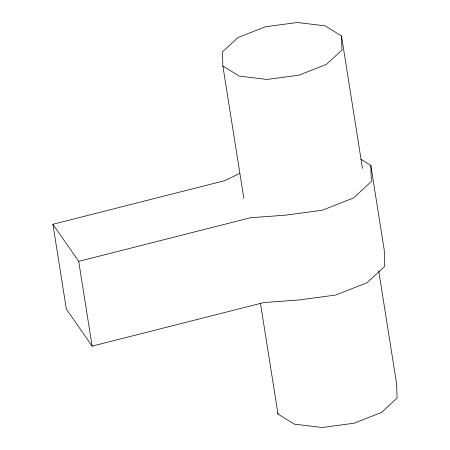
<?xml version="1.0" encoding="UTF-8"?>
<svg xmlns="http://www.w3.org/2000/svg" width="450" height="450" viewBox="0 0 450 450"><rect width="100%" height="100%" fill="white"/><g stroke="black" fill="none" stroke-linecap="round" stroke-linejoin="round"><path stroke-width="0.67" d="M239.861 173.357L224.713 180.675L52.909 224.274L66.336 309.077L92.132 346.14L263.936 302.535L299.233 299.936L335.7 295.037L367.014 282.735L384.784 266.321L384.249 250.2L370.817 165.398L360.883 159.283M52.909 224.274L78.699 261.338L250.504 217.738L285.806 215.139L322.273 210.24L353.582 197.938L371.351 181.524L370.817 165.398M362.469 168.345L341.494 35.921L325.136 25.841L297.264 22.5L265.359 26.786L237.96 37.553L222.412 51.913L222.879 66.021L243.855 198.45M222.879 66.021L239.243 76.095L267.109 79.442L299.019 75.156L326.419 64.389L341.966 50.029L341.494 35.921M260.438 303.148L278.01 414.079L294.368 424.159L322.239 427.5L354.144 423.214L381.544 412.447L397.091 398.087L396.624 383.979L378.726 270.962M78.699 261.338L92.132 346.14M277.965 412.74L278.01 414.079"/></g></svg>
